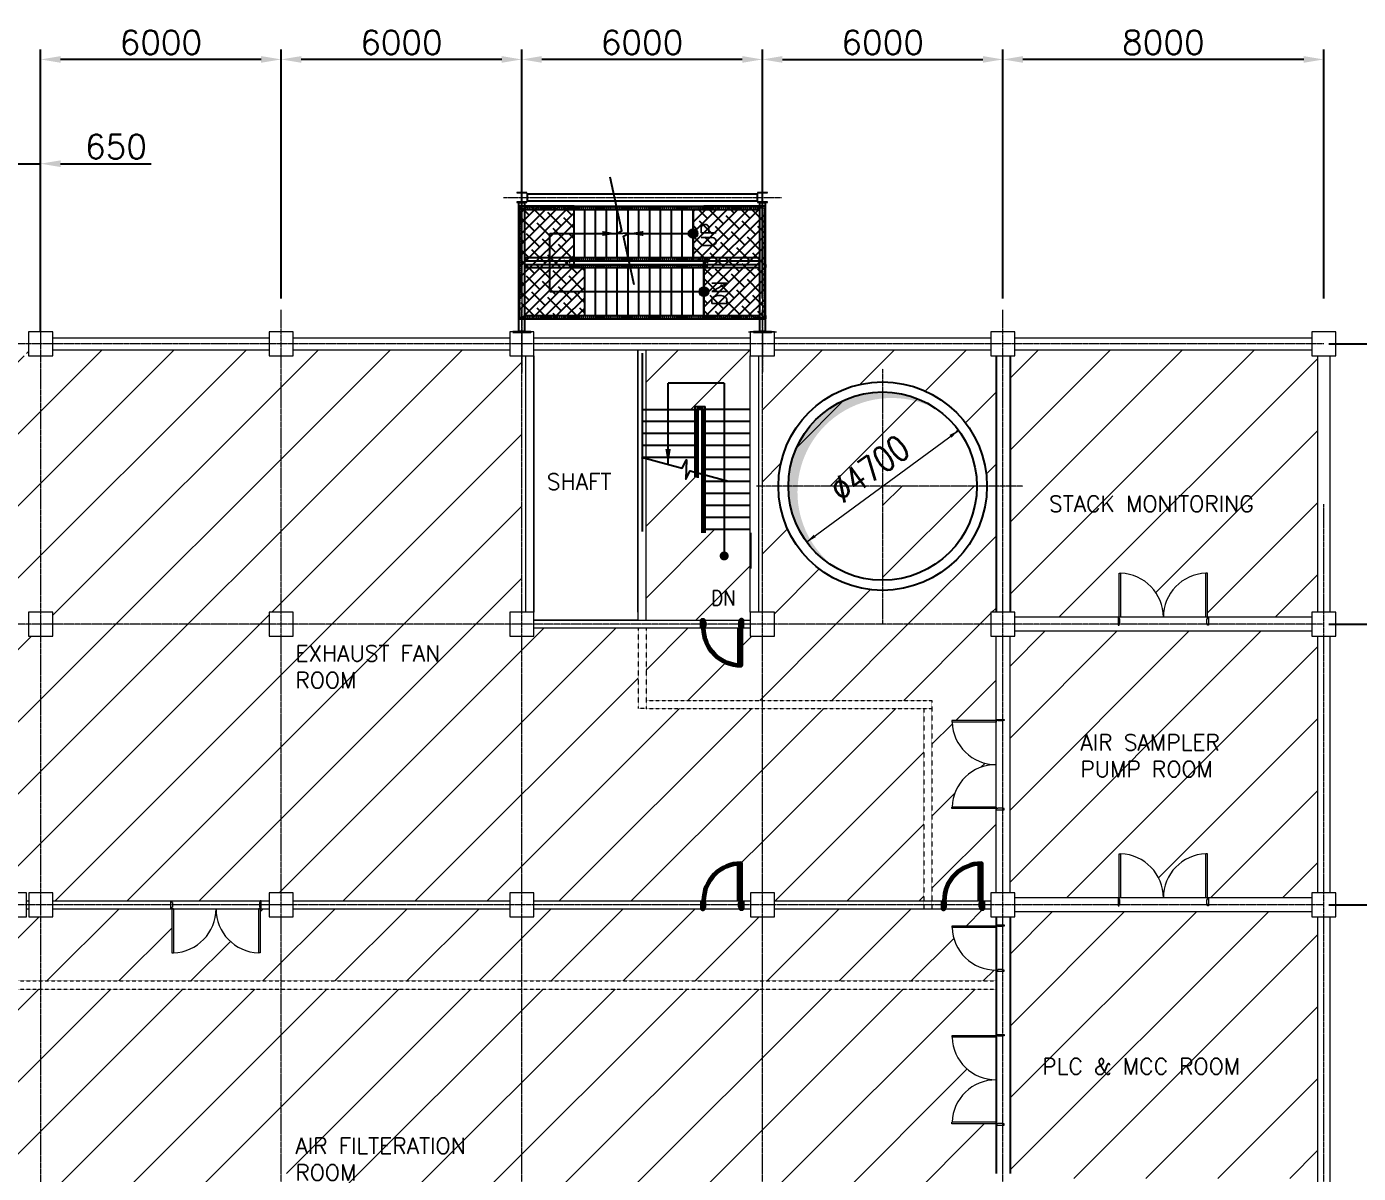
# Model space of a CAD drawing. Extents: x -59767 to 1106559, y -1290 to 1129522.
# Drawn here: x 662339 to 695551, y 596979 to 625591 of the extents above; entities that cross this region are included whole.
import ezdxf
from ezdxf.enums import TextEntityAlignment as Align

# ---------------------------------------------------------------- set-up
doc = ezdxf.new("R2010")
doc.units = 0
for name, pattern in [('CENTER', [2, 1.25, -0.25, 0.25, -0.25]), ('HIDDEN', [0.375, 0.25, -0.125]), ('PHANTOMX2', [5, 2.5, -0.5, 0.5, -0.5, 0.5, -0.5])]:
    doc.linetypes.add(name, pattern=pattern)
doc.layers.get('0').update_dxf_attribs({"linetype": 'CONTINUOUS', "lineweight": 9})
doc.layers.get('Defpoints').update_dxf_attribs({"linetype": 'CONTINUOUS', "lineweight": 9})
for name, color, linetype in [('1', 2, 'CONTINUOUS'), ('ARCH', 9, 'CONTINUOUS'), ('CY', 4, 'CONTINUOUS'), ('EA1', 3, 'CONTINUOUS'), ('HATCH', 6, 'CONTINUOUS'), ('M', 6, 'CONTINUOUS'), ('W-FIN', 4, 'CONTINUOUS'), ('WINDOW', 6, 'CONTINUOUS')]:
    doc.layers.add(name, color=color, linetype=linetype)
for name, color, linetype, lineweight in [('CENTER', 1, 'CENTER', 9), ('COL', 4, 'CONTINUOUS', 5), ('COLUMN', 2, 'CONTINUOUS', 9), ('DRY WALL', 254, 'HIDDEN', 9), ('TEXT', 3, 'CONTINUOUS', 9), ('WALL', 7, 'CONTINUOUS', 9), ('WALL_200', 3, 'CONTINUOUS', 9), ('중간선', 5, 'CONTINUOUS', 9), ('중심선', 1, 'CENTER', 9), ('치수선', 6, 'CONTINUOUS', 9)]:
    doc.layers.add(name, color=color, linetype=linetype, lineweight=lineweight)
doc.styles.add('ROMANS', font='romans.shx', dxfattribs={"bigfont": 'whgtxt.shx'})
doc.styles.get("Standard").update_dxf_attribs({"font": 'romans.shx', "bigfont": 'whtgtxt.shx'})
doc.styles.add('Style-CHAR_FAST_FONT', font='romans.shx')
doc.dimstyles.new('ISO-25', dxfattribs={"dimscale": 200, "dimtxt": 3, "dimasz": 2.5, "dimexe": 1.25, "dimexo": 0.625, "dimtad": 1, "dimdec": 0, "dimdsep": 46, "dimtxsty": 'Standard', "dimcen": 2.5, "dimadec": 0, "dimazin": 0, "dimtp": 0.1, "dimtm": 0.1, "dimtfac": 0.6, "dimtdec": 0, "dimtmove": 0, "dimatfit": 3, "dimfxl": 1, "dimtvp": 1, "dimtolj": 1, "dimarcsym": 0})

# ---------------------------------------------------------------- blocks, each defined once
blk = doc.blocks.new('column600')
at = {"layer": 'COLUMN', "linetype": 'Continuous'}
blk.add_lwpolyline([(-300, -300), (300, -300), (300, 300), (-300, 300)], close=True, dxfattribs=at)
blk = doc.blocks.new('*D502')
at = {"layer": 'Defpoints', "color": 0}
for p in [(694689, 610679), (708133, 610679), (694689, 603679)]:
    blk.add_point(p, dxfattribs=at)
at = {"layer": '치수선', "color": 0, "lineweight": -2}
for p, q in [((694814, 610679), (708383, 610679)), ((708133, 604179), (708133, 610179)), ((694814, 603679), (708383, 603679))]:
    blk.add_line(p, q, dxfattribs=at)
at = {"layer": '치수선', "color": 0}
for points in [[(708216, 610179), (708050, 610179), (708133, 610679)], [(708050, 604179), (708216, 604179), (708133, 603679)]]:
    blk.add_solid(points, dxfattribs=at)
at = {"layer": '치수선', "color": 0, "insert": (707708, 607179), "char_height": 600, "attachment_point": 5, "rotation": 90}
blk.add_mtext('\\A1;7000', dxfattribs=at)
blk = doc.blocks.new('*D497')
at = {"layer": 'Defpoints', "color": 0}
for p in [(694689, 603679), (708133, 603679), (694689, 596679)]:
    blk.add_point(p, dxfattribs=at)
at = {"layer": '치수선', "color": 0, "lineweight": -2}
for p, q in [((694814, 603679), (708383, 603679)), ((708133, 597179), (708133, 603179)), ((694814, 596679), (708383, 596679))]:
    blk.add_line(p, q, dxfattribs=at)
at = {"layer": '치수선', "color": 0}
for points in [[(708216, 603179), (708050, 603179), (708133, 603679)], [(708050, 597179), (708216, 597179), (708133, 596679)]]:
    blk.add_solid(points, dxfattribs=at)
at = {"layer": '치수선', "color": 0, "insert": (707708, 600179), "char_height": 600, "attachment_point": 5, "rotation": 90}
blk.add_mtext('\\A1;7000', dxfattribs=at)
blk = doc.blocks.new('*D498')
at = {"layer": 'Defpoints', "color": 0}
for p in [(694689, 617679), (694689, 610679), (708133, 610679)]:
    blk.add_point(p, dxfattribs=at)
at = {"layer": '치수선', "color": 0, "lineweight": -2}
for p, q in [((694814, 617679), (708383, 617679)), ((708133, 617179), (708133, 611179)), ((694814, 610679), (708383, 610679))]:
    blk.add_line(p, q, dxfattribs=at)
at = {"layer": '치수선', "color": 0}
for points in [[(708216, 617179), (708050, 617179), (708133, 617679)], [(708050, 611179), (708216, 611179), (708133, 610679)]]:
    blk.add_solid(points, dxfattribs=at)
at = {"layer": '치수선', "color": 0, "insert": (707708, 614179), "char_height": 600, "attachment_point": 5, "rotation": 90}
blk.add_mtext('\\A1;7000', dxfattribs=at)
blk = doc.blocks.new('*D505')
at = {"layer": 'Defpoints', "color": 0}
for p in [(686687, 624772), (686687, 618679), (694687, 618679)]:
    blk.add_point(p, dxfattribs=at)
at = {"layer": '치수선', "color": 0, "lineweight": -2}
for p, q in [((686687, 618804), (686687, 625022)), ((694187, 624772), (687187, 624772)), ((694687, 618804), (694687, 625022))]:
    blk.add_line(p, q, dxfattribs=at)
at = {"layer": '치수선', "color": 0}
for points in [[(687187, 624855), (687187, 624689), (686687, 624772)], [(694187, 624689), (694187, 624855), (694687, 624772)]]:
    blk.add_solid(points, dxfattribs=at)
at = {"layer": '치수선', "color": 0, "insert": (690687, 625197), "char_height": 600, "attachment_point": 5}
blk.add_mtext('\\A1;8000', dxfattribs=at)
blk = doc.blocks.new('*D506')
at = {"layer": 'Defpoints', "color": 0}
for p in [(686687, 624772), (680687, 618679), (686687, 618679)]:
    blk.add_point(p, dxfattribs=at)
at = {"layer": '치수선', "color": 0, "lineweight": -2}
for p, q in [((680687, 618804), (680687, 625022)), ((681187, 624772), (686187, 624772)), ((686687, 618804), (686687, 625022))]:
    blk.add_line(p, q, dxfattribs=at)
at = {"layer": '치수선', "color": 0}
for points in [[(681187, 624855), (681187, 624689), (680687, 624772)], [(686187, 624689), (686187, 624855), (686687, 624772)]]:
    blk.add_solid(points, dxfattribs=at)
at = {"layer": '치수선', "color": 0, "insert": (683687, 625197), "char_height": 600, "attachment_point": 5}
blk.add_mtext('\\A1;6000', dxfattribs=at)
blk = doc.blocks.new('*D507')
at = {"layer": 'Defpoints', "color": 0}
for p in [(674687, 624772), (674687, 618679), (680687, 618679)]:
    blk.add_point(p, dxfattribs=at)
at = {"layer": '치수선', "color": 0, "lineweight": -2}
for p, q in [((674687, 618804), (674687, 625022)), ((680187, 624772), (675187, 624772)), ((680687, 618804), (680687, 625022))]:
    blk.add_line(p, q, dxfattribs=at)
at = {"layer": '치수선', "color": 0}
for points in [[(675187, 624855), (675187, 624689), (674687, 624772)], [(680187, 624689), (680187, 624855), (680687, 624772)]]:
    blk.add_solid(points, dxfattribs=at)
at = {"layer": '치수선', "color": 0, "insert": (677687, 625197), "char_height": 600, "attachment_point": 5}
blk.add_mtext('\\A1;6000', dxfattribs=at)
blk = doc.blocks.new('*D508')
at = {"layer": 'Defpoints', "color": 0}
for p in [(668687, 624772), (668687, 618679), (674687, 618679)]:
    blk.add_point(p, dxfattribs=at)
at = {"layer": '치수선', "color": 0, "lineweight": -2}
for p, q in [((668687, 618804), (668687, 625022)), ((674187, 624772), (669187, 624772)), ((674687, 618804), (674687, 625022))]:
    blk.add_line(p, q, dxfattribs=at)
at = {"layer": '치수선', "color": 0}
for points in [[(669187, 624855), (669187, 624689), (668687, 624772)], [(674187, 624689), (674187, 624855), (674687, 624772)]]:
    blk.add_solid(points, dxfattribs=at)
at = {"layer": '치수선', "color": 0, "insert": (671687, 625197), "char_height": 600, "attachment_point": 5}
blk.add_mtext('\\A1;6000', dxfattribs=at)
blk = doc.blocks.new('*D509')
at = {"layer": 'Defpoints', "color": 0}
for p in [(662687, 624772), (662687, 618679), (668687, 618679)]:
    blk.add_point(p, dxfattribs=at)
at = {"layer": '치수선', "color": 0, "lineweight": -2}
for p, q in [((662687, 618804), (662687, 625022)), ((668187, 624772), (663187, 624772)), ((668687, 618804), (668687, 625022))]:
    blk.add_line(p, q, dxfattribs=at)
at = {"layer": '치수선', "color": 0}
for points in [[(663187, 624855), (663187, 624689), (662687, 624772)], [(668187, 624689), (668187, 624855), (668687, 624772)]]:
    blk.add_solid(points, dxfattribs=at)
at = {"layer": '치수선', "color": 0, "insert": (665687, 625197), "char_height": 600, "attachment_point": 5}
blk.add_mtext('\\A1;6000', dxfattribs=at)
blk = doc.blocks.new('*D510')
at = {"layer": 'Defpoints', "color": 0}
for p in [(662687, 622171), (662037, 617879), (662687, 617879)]:
    blk.add_point(p, dxfattribs=at)
at = {"layer": '치수선', "color": 0, "lineweight": -2}
for p, q in [((662037, 618004), (662037, 622421)), ((662687, 618004), (662687, 622421)), ((661537, 622171), (661037, 622171)), ((662037, 622171), (662687, 622171)), ((663187, 622171), (665449, 622171))]:
    blk.add_line(p, q, dxfattribs=at)
at = {"layer": '치수선', "color": 0}
for points in [[(661537, 622087), (661537, 622254), (662037, 622171)], [(663187, 622254), (663187, 622087), (662687, 622171)]]:
    blk.add_solid(points, dxfattribs=at)
at = {"layer": '치수선', "color": 0, "insert": (664568, 622596), "char_height": 600, "attachment_point": 5}
blk.add_mtext('\\A1;650', dxfattribs=at)
blk = doc.blocks.new('ARR')
blk.add_solid([(3, -0.5), (3, 0.5), (0, 0)])
blk = doc.blocks.new('DOT5')
at = {"ltscale": 0.5}
h = blk.add_hatch(color=256, dxfattribs=at)
h.dxf.hatch_style = 1
h.paths.add_polyline_path([(-7579, 38839, 1), (-7339, 38839, 1)])
at = {"color": 0, "ltscale": 0.5}
blk.add_circle((-7459, 38839), 120, dxfattribs=at)
blk = doc.blocks.new('A$C2DE71201')
at = {"color": 7, "lineweight": 60}
blk.add_line((0, 75), (-929, 75), dxfattribs=at)
for points in [[(0, 1000), (200, 1000), (200, 965), (150, 965), (150, 950), (50, 950), (50, 965), (0, 965)], [(0, 0), (200, 0), (200, 35), (150, 35), (150, 50), (50, 50), (50, 35), (0, 35)]]:
    blk.add_lwpolyline(points, close=True, dxfattribs=at)
blk.add_lwpolyline([(0, 35), (-930, 35, -0.414214), (0, 965, -0.414214)], format="xyb", dxfattribs=at)
blk.add_lwpolyline([(0, 35), (0, 75)], dxfattribs=at)

msp = doc.modelspace()

# ---------------------------------------------------------------- hatches: boundary and pattern name
at = {"ltscale": 0.5}
h = msp.add_hatch(color=6, dxfattribs=at)
h.dxf.hatch_style = 1
h.paths.add_polyline_path([(685100.6, 616002.6, 0.6187765), (681336.6, 614125.6, 0.2662788), (682498.9, 612097.8, -0.235501), (681562.9, 613974.8, -0.579431)])
at = {"layer": 'M', "ltscale": 0.5}
h = msp.add_hatch(dxfattribs=at)
h.set_pattern_fill('ANSI38', color=6, scale=1500)
h.set_pattern_definition([(45, (484483.1, 468681.6), (-132.58252, 132.58252), []), (135, (484483.1, 468681.6), (-397.74756, 132.58252), [468.75, -281.25])])
h.paths.add_polyline_path([(674615, 621109.1), (674615, 618299.1), (675990, 618299.1), (675990, 618379.1), (676260, 618379.1), (676260, 619579.1), (675990, 619579.1), (675990, 621109.1)])
h = msp.add_hatch(dxfattribs=at)
h.set_pattern_fill('ANSI38', color=6, scale=1500)
h.set_pattern_definition([(45, (485483.1, 463029.08), (-132.58252, 132.58252), []), (135, (485483.1, 463029.08), (-397.74756, 132.58252), [468.75, -281.25])])
h.paths.add_polyline_path([(678960, 621029.1), (678960, 619749.1), (679230, 619749.1), (679230, 618299.1), (680765, 618299.1), (680765, 621109.1), (679230, 621109.1), (679230, 621029.1)])
at = {"layer": '중간선'}
h = msp.add_hatch(dxfattribs=at)
h.set_pattern_fill('ANSI31', color=170, scale=400)
h.paths.add_polyline_path([(674688.6, 589379.1), (674987.3, 589379.1), (674987.3, 589679.1), (680388.1, 589679.1), (680388.1, 589379.1), (680688.6, 589379.1), (680688.6, 581979.1), (680387.3, 581979.1), (680387.3, 581779.1), (674988.1, 581779.1), (674988.1, 581979.1), (674688.6, 581979.1)])
h.paths.add_polyline_path([(668688.6, 589379.1), (668988.6, 589379.1), (668988.6, 589679.1), (674387.3, 589679.1), (674387.3, 589379.1), (674688.6, 589379.1), (674688.6, 581979.1), (674388.1, 581979.1), (674388.1, 581779.1), (668988.6, 581779.1), (668988.6, 581979.1), (668688.6, 581979.1)])
h.paths.add_polyline_path([(680688.6, 581979.1), (680688.6, 589379.1), (680988.1, 589379.1), (680988.1, 589679.1), (686387.3, 589679.1), (686387.3, 589379.1), (686515, 589379.1), (686515, 581979.1), (686387.3, 581979.1), (686387.3, 581779.1), (680987.3, 581779.1), (680987.3, 581979.1)])
h.paths.add_polyline_path([(662988.6, 581979.1), (662988.6, 581779.1), (668388.6, 581779.1), (668388.6, 581979.1), (668388.6, 589379.1), (668388.6, 589579.1), (668162, 589579.1), (665962, 589579.1), (662988.6, 589579.1), (662988.6, 589379.1), (662688.6, 589379.1), (662688.6, 581979.1)])
h.paths.add_polyline_path([(668688.6, 596379.1), (668987.3, 596379.1), (668987.3, 596679.1), (674387.3, 596679.1), (674387.3, 596379.1), (674688.6, 596379.1), (674688.6, 589979.1), (674387.3, 589979.1), (674387.3, 589679.1), (668988.6, 589679.1), (668988.6, 589979.1), (668688.6, 589979.1), (668688.6, 596379.1)])
h.paths.add_polyline_path([(674688.6, 589979.1), (674688.6, 596379.1), (674987.3, 596379.1), (674987.3, 596679.1), (680387.3, 596679.1), (680387.3, 596379.1), (680688.6, 596379.1), (680688.6, 589979.1), (680388.1, 589979.1), (680388.1, 589679.1), (674987.3, 589679.1), (674987.3, 589979.1)])
h.paths.add_polyline_path([(656038.6, 596379.1), (656337.3, 596379.1), (656337.3, 596679.1), (661737.3, 596679.1), (661737.3, 596379.1), (662038.6, 596379.1), (662038.6, 589979.1), (661738.6, 589979.1), (661738.6, 589779.1), (656338.6, 589779.1), (656338.6, 589979.1), (656038.6, 589979.1)])
h.paths.add_polyline_path([(662688.6, 596679.1), (668387.3, 596679.1), (668387.3, 596379.1), (668688.6, 596379.1), (668688.6, 589979.1), (668388.6, 589979.1), (668388.6, 589779.1), (668162, 589779.1), (668162, 590879.1), (668122, 590878.3, 0.4035996), (667062, 589779.1, 0.4035996), (666002, 590879.1), (665962, 590879.1), (665962, 589779.1), (662988.6, 589779.1), (662988.6, 589979.1), (662688.6, 589979.1), (662688.6, 596679.1)])
h.paths.add_polyline_path([(662688.6, 610379.1), (662988.6, 610379.1), (662988.6, 610679.1), (668388.6, 610679.1), (668388.6, 610379.1), (668688.6, 610379.1), (668688.6, 603979.1), (668390, 603979.1), (668390, 603779.1), (665962, 603779.1), (662990, 603779.1), (662990, 603979.1), (662688.6, 603979.1)])
h.paths.add_polyline_path([(668688.6, 610379.1), (668988.6, 610379.1), (668988.6, 610679.1), (674388.6, 610679.1), (674388.6, 610379.1), (674688.6, 610379.1), (674688.6, 603979.1), (674390, 603979.1), (674390, 603779.1), (668990, 603779.1), (668990, 603979.1), (668688.6, 603979.1)])
h.paths.add_polyline_path([(656038.6, 610379.1), (656338.6, 610379.1), (656338.6, 610679.1), (661738.6, 610679.1), (661738.6, 610379.1), (662038.6, 610379.1), (662038.6, 603979.1), (661740, 603979.1), (661740, 603779.1), (656340, 603779.1), (656340, 603979.1), (656038.6, 603979.1)])
h.paths.add_polyline_path([(662688.6, 617379.1), (662988.6, 617379.1), (662988.6, 617529.1), (668388.6, 617529.1), (668388.6, 617379.1), (668688.6, 617379.1), (668688.6, 610979.1), (668388.6, 610979.1), (668388.6, 610679.1), (662988.6, 610679.1), (662988.6, 610979.1), (662688.6, 610979.1)])
h.paths.add_polyline_path([(656038.6, 617379.1), (656338.6, 617379.1), (656338.6, 617529.1), (661738.6, 617529.1), (661738.6, 617379.1), (662038.6, 617379.1), (662038.6, 610979.1), (661738.6, 610979.1), (661738.6, 610679.1), (656338.6, 610679.1), (656338.6, 610979.1), (656038.6, 610979.1)])
h.paths.add_polyline_path([(668688.6, 610979.1), (668688.6, 617379.1), (668988.6, 617379.1), (668988.6, 617529.1), (674388.6, 617529.1), (674388.6, 617379.1), (674688.6, 617379.1), (674688.6, 610979.1), (674388.6, 610979.1), (674388.6, 610679.1), (668988.6, 610679.1), (668988.6, 610979.1), (668688.6, 610979.1)])
h.paths.add_polyline_path([(680688.6, 596379.1), (680987.3, 596379.1), (680987.3, 596679.1), (686387.3, 596679.1), (686387.3, 596379.1), (686515, 596379.1), (686515, 589979.1), (686387.3, 589979.1), (686387.3, 589679.1), (680988.1, 589679.1), (680988.1, 589979.1), (680688.6, 589979.1)])
h.paths.add_polyline_path([(674688.6, 610379.1), (674988.6, 610379.1), (674988.6, 610579.1), (677587.3, 610579.1), (677587.3, 608579.1), (677787.3, 608579.1), (680688.6, 608579.1), (680688.6, 603979.1), (680388.6, 603979.1), (680388.6, 603779.1), (680152.3, 603779.1), (680152.3, 604709.1, 0.4142129), (679222.3, 603779.1), (674990, 603779.1), (674990, 603979.1), (674688.6, 603979.1)])
h.paths.add_polyline_path([(650338.6, 610679.1), (655738.6, 610679.1), (655738.6, 610379.1), (656038.6, 610379.1), (656038.6, 603979.1), (655740, 603979.1), (655740, 603779.1), (650340, 603779.1), (650340, 603979.1), (650338.6, 603979.1), (650338.6, 610379.1)])
h.paths.add_polyline_path([(650338.6, 596679.1), (655737.3, 596679.1), (655737.3, 596379.1), (656038.6, 596379.1), (656038.6, 589979.1), (655738.6, 589979.1), (655738.6, 589779.1), (650338.6, 589779.1), (650338.6, 589979.1), (650336.4, 589979.1), (650338.6, 596379.1)])
h.paths.add_polyline_path([(650338.6, 610679.1), (650338.6, 610979.1), (650338.6, 610979.1), (650338.6, 617379.1), (650338.6, 617529.1), (655738.6, 617529.1), (655738.6, 617379.1), (656038.6, 617379.1), (656038.6, 610979.1), (655738.6, 610979.1), (655738.6, 610679.1)])
h.paths.add_polyline_path([(662688.6, 596679.1), (662688.6, 601579.1), (668688.6, 601579.1), (668688.6, 596979.1), (668387.3, 596979.1), (668387.3, 596679.1)])
h.paths.add_polyline_path([(674688.6, 601579.1), (680688.6, 601579.1), (680688.6, 596979.1), (680387.3, 596979.1), (680387.3, 596679.1), (674987.3, 596679.1), (674987.3, 596979.1), (674688.6, 596979.1), (674688.6, 601579.1)])
h.paths.add_polyline_path([(668688.6, 601579.1), (674688.6, 601579.1), (674688.6, 596979.1), (674387.3, 596979.1), (674387.3, 596679.1), (668987.3, 596679.1), (668987.3, 596979.1), (668688.6, 596979.1), (668688.6, 601579.1)])
h.paths.add_polyline_path([(656038.6, 601579.1), (662038.6, 601579.1), (662038.6, 596979.1), (661737.3, 596979.1), (661737.3, 596679.1), (656337.3, 596679.1), (656337.3, 596979.1), (656038.6, 596979.1)])
h.paths.add_polyline_path([(680688.6, 601579.1), (686516.3, 601579.1), (686516.3, 600413.8), (686516.3, 600413.8), (685416.3, 600413.8), (685417.1, 600373.8, 0.4036002), (686516.3, 599313.8, 0.4036002), (685416.3, 598253.8), (685416.3, 598213.8), (686516.3, 598213.8), (686516.3, 598213.8), (686516.3, 596979.1), (686387.3, 596979.1), (686387.3, 596679.1), (680987.3, 596679.1), (680987.3, 596979.1), (680688.6, 596979.1), (680688.6, 601579.1)])
h.paths.add_polyline_path([(650338.6, 596679.1), (650338.6, 596979.1), (650339.6, 601579.1), (656038.6, 601579.1), (656038.6, 596979.1), (655737.3, 596979.1), (655737.3, 596679.1)])
h.paths.add_polyline_path([(662688.6, 601779.1), (662688.6, 603379.1), (662990, 603379.1), (662990, 603579.1), (665934, 603579.1), (665962, 603579.1), (665962, 602479.1), (666002, 602479.8, 0.4036001), (667062, 603579.1, 0.4036001), (668122, 602479.1), (668162, 602479.1), (668162, 603579.1), (668390, 603579.1), (668390, 603379.1), (668688.6, 603379.1), (668688.6, 601779.1)])
h.paths.add_polyline_path([(674688.6, 601779.1), (674688.6, 603379.1), (674390, 603379.1), (674390, 603579.1), (668990, 603579.1), (668990, 603379.1), (668688.6, 603379.1), (668688.6, 601779.1)])
h.paths.add_polyline_path([(680688.6, 601779.1), (680688.6, 603379.1), (680388.6, 603379.1), (680388.6, 603579.1), (680152.3, 603579.1), (679222.3, 603579.1), (674990, 603579.1), (674990, 603379.1), (674688.6, 603379.1), (674688.6, 601779.1)])
h.paths.add_polyline_path([(662038.6, 601779.1), (662038.6, 603379.1), (661740, 603379.1), (661740, 603579.1), (656340, 603579.1), (656340, 603379.1), (656038.6, 603379.1), (656038.6, 601779.1)])
h.paths.add_polyline_path([(680688.6, 601779.1), (680688.6, 603379.1), (680988.6, 603379.1), (680988.6, 603579.1), (684716.3, 603579.1), (684916.3, 603579.1), (685187.3, 603579.1), (685187.3, 603579.1), (685222.3, 603579.1), (685222.3, 603579.1), (686152.3, 603579.1), (686152.3, 603579.1), (686187.3, 603579.1), (686187.3, 603579.1), (686387.3, 603579.1), (686387.3, 603379.1), (686516.3, 603379.1), (686516.3, 603179.1), (686516.3, 603151.1), (685416.3, 603151.1), (685416.3, 603111.1), (685417.1, 603111.1, 0.4036001), (686516.3, 602051.1), (686516.3, 602023.1), (686516.3, 601779.1)])
h.paths.add_polyline_path([(650339.7, 602051.1), (650339.6, 601779.1), (656038.6, 601779.1), (656038.6, 603379.1), (655740, 603379.1), (655740, 603579.1), (650340, 603579.1), (650340, 603379.1), (650339.9, 603151.1)])
h.paths.add_polyline_path([(662038.6, 596379.1), (662337.3, 596379.1), (662337.3, 596679.1), (662688.6, 596679.1), (662688.6, 589979.1), (662388.6, 589979.1), (662388.6, 589679.1), (662338.6, 589679.1), (662338.6, 589979.1), (662038.6, 589979.1)])
h.paths.add_polyline_path([(662038.6, 617379.1), (662338.6, 617379.1), (662338.6, 617679.1), (662388.6, 617679.1), (662388.6, 617379.1), (662688.6, 617379.1), (662688.6, 610979.1), (662388.6, 610979.1), (662388.6, 610679.1), (662338.6, 610679.1), (662338.6, 610979.1), (662038.6, 610979.1)])
h.paths.add_polyline_path([(662038.6, 610379.1), (662338.6, 610379.1), (662338.6, 610679.1), (662388.6, 610679.1), (662388.6, 610379.1), (662688.6, 610379.1), (662688.6, 603979.1), (662390, 603979.1), (662390, 603779.1), (662340, 603779.1), (662340, 603979.1), (662038.6, 603979.1)])
h.paths.add_polyline_path([(662038.6, 601579.1), (662688.6, 601579.1), (662688.6, 596679.1), (662337.3, 596679.1), (662337.3, 596979.1), (662038.6, 596979.1), (662038.6, 601579.1)])
h.paths.add_polyline_path([(662688.6, 601779.1), (662688.6, 603379.1), (662390, 603379.1), (662390, 603579.1), (662340, 603579.1), (662340, 603379.1), (662038.6, 603379.1), (662038.6, 601779.1)])
h.paths.add_polyline_path([(668698, 610420.1), (668698, 608820.1), (673195.3, 608820.1), (673195.3, 610420.1)], flags=24)
h.paths.add_polyline_path([(668698, 598132.2), (668698, 596532.2), (674011.3, 596532.2), (674011.3, 598132.2)], flags=24)
h = msp.add_hatch(dxfattribs=at)
h.set_pattern_fill('ANSI31', color=170, scale=400)
h.paths.add_polyline_path([(650338.6, 581979.1), (650338.6, 582179.1), (650338.6, 582207.1), (651438.6, 582207.1), (651437.9, 582247.1, 0.4036), (650338.6, 583307.1, 0.4036), (651438.6, 584367.1), (651438.6, 584407.1), (650338.6, 584407.1), (650339.1, 586379.1), (650338.6, 586979.1), (650338.6, 589379.1), (650338.6, 589579.1), (655738.6, 589579.1), (655738.6, 589379.1), (656038.6, 589379.1), (656038.6, 581979.1), (655738.6, 581979.1), (655738.6, 581779.1), (650338.6, 581779.1), (650338.6, 581979.1)])
h.paths.add_polyline_path([(686866.3, 610379.1), (686987.3, 610379.1), (686987.3, 610504.1), (694387.3, 610504.1), (694387.3, 610379.1), (694540.9, 610379.1), (694541, 603979.1), (694388.6, 603979.1), (694388.6, 603854.1), (691815.3, 603854.1), (691787.3, 603854.1), (691787.3, 604954.1), (691747.3, 604954.1), (691747.3, 604953.3, 0.4036001), (690687.3, 603854.1, 0.4036001), (689627.3, 604953.3), (689627.3, 604954.1), (689587.3, 604954.1), (689587.3, 603854.1), (689559.3, 603854.1), (686987.3, 603854.1), (686987.3, 603979.1), (686866.3, 603979.1)])
h.paths.add_polyline_path([(686866.3, 614125.6), (686866.3, 617379.1), (686987.3, 617379.1), (686987.3, 617529.1), (694387.3, 617529.1), (694387.3, 617379.1), (694540.9, 617379.1), (694541.1, 610979.1), (694387.3, 610979.1), (694387.3, 610854.1), (691815.3, 610854.1), (691787.3, 610854.1), (691787.3, 611954.1), (691747.3, 611954.1), (691747.3, 611953.3, 0.4036001), (690687.3, 610854.1, 0.4036001), (689627.3, 611953.3), (689627.3, 611954.1), (689587.3, 611954.1), (689587.3, 610854.1), (689559.3, 610854.1), (686987.3, 610854.1), (686987.3, 610979.1), (686866.3, 610979.1)])
h.paths.add_polyline_path([(656338.6, 581979.1), (656338.6, 581779.1), (661738.6, 581779.1), (661738.6, 581979.1), (662038.6, 581979.1), (662038.6, 589379.1), (661738.6, 589379.1), (661738.6, 589579.1), (656338.6, 589579.1), (656338.6, 589379.1), (656038.6, 589379.1), (656038.6, 581979.1)])
h.paths.add_polyline_path([(680688.6, 608779.1), (680688.6, 610379.1), (680987.3, 610379.1), (680987.3, 610679.1), (686387.3, 610679.1), (686387.3, 610379.1), (686516.3, 610379.1), (686516.3, 608279.1), (686516.3, 608279.1), (685416.3, 608279.1), (685417.1, 608239.1, 0.4036002), (686516.3, 607179.1, 0.4036002), (685416.3, 606119.1), (685416.3, 606079.1), (686516.3, 606079.1), (686516.3, 606079.1), (686516.3, 603979.1), (686387.3, 603979.1), (686387.3, 603779.1), (686152.3, 603779.1), (686152.3, 604709.1, 0.4142129), (685222.3, 603779.1), (684916.3, 603779.1), (684916.3, 608779.1)])
h.paths.add_polyline_path([(680688.6, 603979.1), (680988.6, 603979.1), (680988.6, 603779.1), (684716.3, 603779.1), (684716.3, 608579.1), (680688.6, 608579.1)])
h.paths.add_polyline_path([(677787.3, 610779.1), (677787.3, 614814.6), (678335.9, 614667.6), (678685.8, 614573.8), (678796.1, 614781.6), (678786, 614541.4), (678775.9, 614301.2), (678886.3, 614509), (679010.9, 614475.6), (679060.9, 614462.2), (679085.9, 614455.5), (679185.9, 614428.7), (679210.9, 614422), (679260.9, 614408.6), (679260.9, 614241.4), (679260.9, 613941.4), (679260.9, 613641.4), (679260.9, 613341.4), (679260.9, 613041.4), (679735.9, 613041.4), (679735.9, 612441.4, 0.4142136), (679679.7, 612385.1, 1), (679792.2, 612385.1, 0.4142136), (679735.9, 612441.4), (679735.9, 613041.4), (680387.3, 613041.4), (680387.3, 610979.1), (680387.3, 610779.1), (680187.3, 610779.1), (680152.3, 610779.1), (679222.3, 610779.1), (679187.3, 610779.1)])
h.paths.add_polyline_path([(662038.6, 581979.1), (662038.6, 589379.1), (662338.6, 589379.1), (662338.6, 589679.1), (662388.6, 589679.1), (662388.6, 589379.1), (662688.6, 589379.1), (662688.6, 581979.1), (662388.6, 581979.1), (662388.6, 581679.1), (662338.6, 581679.1), (662338.6, 581979.1)])
h.paths.add_polyline_path([(677787.3, 610579.1), (679222.3, 610579.1, 0.4142136), (680152.3, 609649.1), (680152.3, 610579.1), (680387.3, 610579.1), (680387.3, 610379.1), (680688.6, 610379.1), (680688.6, 608779.1), (677787.3, 608779.1)])
h.paths.add_polyline_path([(677787.3, 616041.4), (678335.9, 616041.4), (678335.9, 616691.4), (679735.9, 616691.4), (679735.9, 616041.4), (680387.3, 616041.4), (680387.3, 617379.1), (680387.3, 617529.1), (677787.3, 617529.1)])
h.paths.add_polyline_path([(679010.9, 616041.4), (679010.9, 616116.4), (679260.9, 616116.4), (679260.9, 616041.4), (679735.9, 616041.4), (679735.9, 616691.4), (678335.9, 616691.4), (678335.9, 616041.4)])
h.paths.add_polyline_path([(687790.6, 613863.5), (687790.6, 613263.5), (693650.6, 613263.5), (693650.6, 613863.5)], flags=24)
h.paths.add_polyline_path([(656649.4, 586367.2), (656649.4, 585767.2), (662773.4, 585767.2), (662773.4, 586367.2)], flags=24)
h.paths.add_polyline_path([(679377.5, 611615.8), (679377.5, 611053.3), (680128.6, 611053.3), (680128.6, 611615.8)], flags=24)
h.paths.add_polyline_path([(688276, 608199.8), (688276, 606599.8), (692749.3, 606599.8), (692749.3, 608199.8)], flags=24)
h = msp.add_hatch(dxfattribs=at)
h.set_pattern_fill('ANSI31', color=170, scale=400)
h.paths.add_polyline_path([(686866.3, 596979.1), (686987.3, 596979.1), (686987.3, 596854.1), (694387.3, 596854.1), (694387.3, 596979.1), (694541.1, 596979.1), (694541, 603379.1), (694388.6, 603379.1), (694388.6, 603504.1), (686987.3, 603504.1), (686987.3, 603379.1), (686866.3, 603379.1)])
h.paths.add_polyline_path([(680688.6, 617379.1), (680987.3, 617379.1), (680987.3, 617529.1), (686387.3, 617529.1), (686387.3, 617379.1), (686516.3, 617379.1), (686516.3, 614125.6), (686286.6, 614125.6, 1), (681086.6, 614125.6), (680688.6, 614125.6)])
h.paths.add_polyline_path([(680688.6, 610979.1), (680688.6, 614125.6), (681086.6, 614125.6, 0.4142136), (683686.6, 611525.6), (683686.6, 610679.1), (680987.3, 610679.1), (680987.3, 610979.1)])
h.paths.add_polyline_path([(683686.6, 610679.1), (683686.6, 611525.6, 0.4142136), (686286.6, 614125.6), (686516.3, 614125.6), (686516.3, 610979.1), (686387.3, 610979.1), (686387.3, 610679.1)])
h.paths.add_polyline_path([(683686.6, 611775.6), (683686.6, 614125.6), (686036.6, 614125.6, -0.4142136)])
h.paths.add_polyline_path([(681336.6, 614125.6, -0.4142136), (683686.6, 616475.6), (683686.6, 614125.6)])
h.paths.add_polyline_path([(683686.6, 616475.6, -0.238568), (685579.8, 615517.8), (683686.6, 614125.6)])
h.paths.add_polyline_path([(682036.8, 614175.6), (682587.3, 613413.6), (684698.4, 614938.8), (684147.9, 615700.7)], flags=24)
h.paths.add_polyline_path([(687644.1, 599830), (687644.1, 599230), (693464.1, 599230), (693464.1, 599830)], flags=24)

# ---------------------------------------------------------------- linework, layer by layer
at = {"color": 3, "linetype": 'PHANTOMX2', "ltscale": 2}
for p, q in [((674650, 618339.1), (674650, 621069.1)), ((674650, 621069.1), (680730, 621069.1)), ((680730, 621069.1), (680730, 618339.1)), ((675890, 619619.1), (675890, 619789.1)), ((675890, 619789.1), (679330, 619789.1)), ((679330, 619619.1), (679330, 619789.1)), ((675890, 619619.1), (679330, 619619.1)), ((674650, 618339.1), (680730, 618339.1))]:
    msp.add_line(p, q, dxfattribs=at)
at = {"color": 0, "ltscale": 0.5}
msp.add_line((681793.3, 612733.5), (685579.8, 615517.8), dxfattribs=at)
at = {"layer": '1', "linetype": 'Continuous'}
for p, q in [((686516.3, 617379.1), (686516.3, 610979.1)), ((686866.3, 617379.1), (686866.3, 610979.1)), ((686516.3, 603379.1), (686516.3, 596979.1)), ((686866.3, 603379.1), (686866.3, 596979.1))]:
    msp.add_line(p, q, dxfattribs=at)
at = {"layer": 'ARCH', "ltscale": 0.5}
for points in [[(685353.7, 615403.2), (685403.1, 615336.1), (685579.8, 615517.8)], [(681970, 612915.2), (682019.4, 612848), (681793.3, 612733.5)]]:
    msp.add_solid(points, dxfattribs=at)
at = {"layer": 'CENTER', "linetype": 'CENTER'}
for p, q in [((674690, 621794.6), (674690, 616940.5)), ((680690, 621794.6), (680690, 616954.8)), ((674228.2, 621329.1), (681160.9, 621329.1)), ((683686.6, 617049.6), (683686.6, 610683.4)), ((687187, 614125.6), (680540.1, 614125.6))]:
    msp.add_line(p, q, dxfattribs=at)
at = {"layer": 'COL', "color": 2, "linetype": 'Continuous'}
msp.add_line((680340, 617979.1), (681040, 617979.1), dxfattribs=at)
for points in [[(674669.5, 621440.1, -0.4142136), (674685.5, 621424.1), (674685.5, 621234.1, -0.4142136), (674669.5, 621218.1), (674565, 621218.1), (674565, 621204.1), (674815, 621204.1), (674815, 621218.1), (674710.5, 621218.1, -0.4142136), (674694.5, 621234.1), (674694.5, 621424.1, -0.4142136), (674710.5, 621440.1), (674815, 621440.1), (674815, 621454.1), (674565, 621454.1), (674565, 621440.1)], [(680669.5, 621440.1, -0.4142136), (680685.5, 621424.1), (680685.5, 621234.1, -0.4142136), (680669.5, 621218.1), (680565, 621218.1), (680565, 621204.1), (680815, 621204.1), (680815, 621218.1), (680710.5, 621218.1, -0.4142136), (680694.5, 621234.1), (680694.5, 621424.1, -0.4142136), (680710.5, 621440.1), (680815, 621440.1), (680815, 621454.1), (680565, 621454.1), (680565, 621440.1)]]:
    msp.add_lwpolyline(points, format="xyb", close=True, dxfattribs=at)
at = {"layer": 'CY', "ltscale": 0.5}
for p, q in [((674825, 621416.6), (680555, 621416.6)), ((674825, 621416.6), (674825, 621241.6)), ((680555, 621416.6), (680555, 621241.6)), ((674615, 617989.1), (674615, 621194.1)), ((674765, 621194.1), (674615, 621194.1)), ((674765, 617989.1), (674765, 621194.1)), ((674775, 621109.1), (674775, 621029.1)), ((674825, 621241.6), (680555, 621241.6)), ((680605, 621109.1), (680605, 621029.1)), ((680615, 621194.1), (680615, 617989.1)), ((680765, 621194.1), (680615, 621194.1)), ((680765, 617989.1), (680765, 621194.1)), ((675390, 620429.1), (677070, 620429.1)), ((677340, 620429.1), (678960, 620429.1)), ((674775, 619829.1), (674775, 619749.1)), ((680605, 619829.1), (680605, 619749.1)), ((674775, 619659.1), (674775, 619579.1)), ((680605, 619659.1), (680605, 619579.1)), ((680765, 619659.1), (680765, 619579.1)), ((675390, 618979.1), (679230, 618979.1)), ((674775, 618379.1), (674775, 618299.1)), ((680605, 618379.1), (680605, 618299.1)), ((680765, 618379.1), (680765, 618299.1)), ((674615, 617989.1), (674765, 617989.1)), ((680615, 617989.1), (680765, 617989.1))]:
    msp.add_line(p, q, dxfattribs=at)
for points in [[(674465, 617964.1), (674915, 617964.1), (674915, 617979.1), (674465, 617979.1), (674465, 617964.1)], [(680465, 617964.1), (680915, 617964.1), (680915, 617979.1), (680465, 617979.1), (680465, 617964.1)]]:
    msp.add_lwpolyline(points, dxfattribs=at)
at = {"layer": 'DRY WALL', "linetype": 'HIDDEN', "lineweight": 9, "ltscale": 0.5}
for p, q in [((677587.3, 610579.1), (677587.3, 608579.1)), ((677787.3, 610579.1), (677787.3, 608579.1)), ((677787.3, 608779.1), (684916.3, 608779.1)), ((684916.3, 608779.1), (684916.3, 603579.1)), ((677787.3, 608579.1), (677587.3, 608579.1)), ((677787.3, 608579.1), (684916.3, 608579.1)), ((684716.3, 608579.1), (684716.3, 603579.1)), ((650339.6, 601779.1), (686516.3, 601779.1)), ((650339.6, 601579.1), (686516.3, 601579.1))]:
    msp.add_line(p, q, dxfattribs=at)
at = {"layer": 'EA1'}
for radius in [2600, 2350]:
    msp.add_circle((683686.6, 614125.6), radius, dxfattribs=at)
at = {"layer": 'HATCH', "color": 7}
for p, q in [((677685.9, 617443.1), (677685.9, 612992.3)), ((678335.9, 614650.8), (678335.9, 616691.4)), ((679735.9, 616691.4), (678335.9, 616691.4)), ((679735.9, 616691.4), (679735.9, 612385.1)), ((679010.9, 614355), (679010.9, 616116.4)), ((679010.9, 616116.4), (679260.9, 616116.4)), ((679260.9, 612958.3), (679260.9, 616116.4)), ((677685.9, 616041.4), (679010.9, 616041.4)), ((679060.9, 614341.6), (679060.9, 616066.4)), ((679060.9, 616066.4), (679210.9, 616066.4)), ((679060.9, 616041.4), (679085.9, 616041.4)), ((679085.9, 614334.9), (679085.9, 616041.4)), ((679210.9, 616041.4), (679085.9, 616041.4)), ((679185.9, 612958.3), (679185.9, 616041.4)), ((679210.9, 612958.3), (679210.9, 616066.4)), ((680385.9, 616041.4), (679260.9, 616041.4)), ((679010.9, 615741.4), (677685.9, 615741.4)), ((679010.9, 615441.4), (677685.9, 615441.4)), ((679085.9, 615741.4), (679060.9, 615741.4)), ((679210.9, 615741.4), (679185.9, 615741.4)), ((680385.9, 615741.4), (679260.9, 615741.4)), ((680385.9, 615441.4), (679260.9, 615441.4)), ((679010.9, 615141.4), (677685.9, 615141.4)), ((680385.9, 615141.4), (679260.9, 615141.4)), ((679010.9, 614841.4), (677685.9, 614841.4)), ((680385.9, 614841.4), (679260.9, 614841.4)), ((680385.9, 614541.4), (679260.9, 614541.4)), ((680385.9, 614241.4), (679260.9, 614241.4)), ((680385.9, 613941.4), (679260.9, 613941.4)), ((680385.9, 613641.4), (679260.9, 613641.4)), ((680385.9, 613341.4), (679260.9, 613341.4)), ((680385.9, 613041.4), (679260.9, 613041.4)), ((680388.6, 612957.3, -0.3), (680388.6, 612067.3, -0.3)), ((680187.3, 610779.1), (680187.3, 610579.1)), ((680187.3, 603579.1), (680187.3, 603779.1)), ((686187.3, 603579.1), (686187.3, 603779.1))]:
    msp.add_line(p, q, dxfattribs=at)
msp.add_lwpolyline([(677669.5, 614846.1), (678685.8, 614573.8), (678796.1, 614781.6), (678786, 614541.4), (678775.9, 614301.2), (678886.3, 614509), (679842.2, 614252.9)], dxfattribs=at)
at = {"layer": 'HATCH', "color": 7, "const_width": 112.5}
msp.add_lwpolyline([(679792.2, 612385.1, -1), (679679.7, 612385.1, -1)], format="xyb", close=True, dxfattribs=at)
at = {"layer": 'M'}
for points in [[(677489.4, 619147.8), (677225.2, 620366.4), (677355.1, 620435.4), (677205, 620429.1), (677054.8, 620422.8), (677184.7, 620491.7), (676893.5, 621835.3)], [(679230, 621109.1), (679230, 621029.1), (678960, 621029.1), (678960, 619749.1), (679230, 619749.1), (679230, 618299.1), (680765, 618299.1), (680765, 621109.1), (679230, 621109.1)]]:
    msp.add_lwpolyline(points, dxfattribs=at)
at = {"layer": 'W-FIN', "ltscale": 0.5}
for p, q in [((674775, 621109.1), (680605, 621109.1)), ((675990, 619749.1), (675990, 621109.1)), ((679230, 621029.1), (679230, 621109.1)), ((674775, 621029.1), (680605, 621029.1)), ((676260, 619829.1), (676260, 621029.1)), ((676530, 619829.1), (676530, 621029.1)), ((676800, 619829.1), (676800, 621029.1)), ((677070, 619829.1), (677070, 621029.1)), ((677340, 619829.1), (677340, 621029.1)), ((677610, 619829.1), (677610, 621029.1)), ((677880, 619829.1), (677880, 621029.1)), ((678150, 619829.1), (678150, 621029.1)), ((678420, 619829.1), (678420, 621029.1)), ((678690, 619829.1), (678690, 621029.1)), ((678960, 619749.1), (678960, 621029.1)), ((675390, 618979.1), (675390, 620429.1)), ((674775, 619829.1), (680605, 619829.1)), ((674775, 619749.1), (680605, 619749.1)), ((675990, 619579.1), (675990, 619749.1)), ((679230, 618299.1), (679230, 619749.1)), ((674775, 619659.1), (680605, 619659.1)), ((674775, 619579.1), (680605, 619579.1)), ((676260, 618379.1), (676260, 619579.1)), ((676530, 618379.1), (676530, 619579.1)), ((676800, 618379.1), (676800, 619579.1)), ((677070, 618379.1), (677070, 619579.1)), ((677340, 618379.1), (677340, 619579.1)), ((677610, 618379.1), (677610, 619579.1)), ((677880, 618379.1), (677880, 619579.1)), ((678150, 618379.1), (678150, 619579.1)), ((678420, 618379.1), (678420, 619579.1)), ((678690, 618379.1), (678690, 619579.1)), ((678960, 618379.1), (678960, 619579.1)), ((679230, 618379.1), (679230, 619579.1)), ((674775, 618379.1), (680605, 618379.1)), ((674775, 618299.1), (680605, 618299.1)), ((675990, 618299.1), (675990, 618379.1))]:
    msp.add_line(p, q, dxfattribs=at)
at = {"layer": 'WALL', "color": 0}
for p, q in [((689587.3, 610854.1), (689587.3, 611954.1)), ((689587.3, 611954.1), (689627.3, 611954.1)), ((689627.3, 610854.1), (689627.3, 611954.1)), ((691747.3, 610854.1), (691747.3, 611954.1)), ((691787.3, 611954.1), (691747.3, 611954.1)), ((691787.3, 610854.1), (691787.3, 611954.1)), ((689559.3, 610834.1), (689559.3, 610674.1)), ((689627.3, 610854.1), (689587.3, 610854.1)), ((691787.3, 610854.1), (691747.3, 610854.1)), ((691815.3, 610834.1), (691815.3, 610674.1)), ((686516.3, 608279.1), (685416.3, 608279.1)), ((685416.3, 608279.1), (685416.3, 608239.1)), ((686516.3, 608239.1), (685416.3, 608239.1)), ((686516.3, 608279.1), (686516.3, 608239.1)), ((686536.3, 608307.1), (686696.3, 608307.1)), ((686516.3, 606119.1), (685416.3, 606119.1)), ((685416.3, 606079.1), (685416.3, 606119.1)), ((686516.3, 606119.1), (686516.3, 606079.1)), ((686516.3, 606079.1), (685416.3, 606079.1)), ((686536.3, 606051.1), (686696.3, 606051.1)), ((689587.3, 603854.1), (689587.3, 604954.1)), ((689587.3, 604954.1), (689627.3, 604954.1)), ((689627.3, 603854.1), (689627.3, 604954.1)), ((691747.3, 603854.1), (691747.3, 604954.1)), ((691787.3, 604954.1), (691747.3, 604954.1)), ((691787.3, 603854.1), (691787.3, 604954.1)), ((689559.3, 603834.1), (689559.3, 603674.1)), ((689627.3, 603854.1), (689587.3, 603854.1)), ((691787.3, 603854.1), (691747.3, 603854.1)), ((691815.3, 603834.1), (691815.3, 603674.1)), ((665934, 603599.1), (665934, 603759.1)), ((665962, 603579.1), (665962, 602479.1)), ((666002, 603579.1), (665962, 603579.1)), ((666002, 603579.1), (666002, 602479.1)), ((668122, 603579.1), (668122, 602479.1)), ((668162, 603579.1), (668122, 603579.1)), ((668162, 603579.1), (668162, 602479.1)), ((668190, 603599.1), (668190, 603759.1)), ((686516.3, 603151.1), (685416.3, 603151.1)), ((685416.3, 603151.1), (685416.3, 603111.1)), ((686516.3, 603151.1), (686516.3, 603111.1)), ((686536.3, 603179.1), (686696.3, 603179.1)), ((686516.3, 603111.1), (685416.3, 603111.1)), ((665962, 602479.1), (666002, 602479.1)), ((668162, 602479.1), (668122, 602479.1)), ((686536.3, 602023.1), (686696.3, 602023.1)), ((686516.3, 600413.8), (685416.3, 600413.8)), ((685416.3, 600413.8), (685416.3, 600373.8)), ((686516.3, 600373.8), (685416.3, 600373.8)), ((686516.3, 600413.8), (686516.3, 600373.8)), ((686536.3, 600441.8), (686696.3, 600441.8)), ((686516.3, 598253.8), (685416.3, 598253.8)), ((685416.3, 598213.8), (685416.3, 598253.8)), ((686516.3, 598213.8), (685416.3, 598213.8)), ((686516.3, 598253.8), (686516.3, 598213.8)), ((686536.3, 598185.8), (686696.3, 598185.8))]:
    msp.add_line(p, q, dxfattribs=at)
for points in [[(689559.3, 610854.1), (689559.3, 610654.1), (689587.3, 610654.1), (689587.3, 610694.1), (689599.3, 610694.1), (689599.3, 610814.1), (689587.3, 610814.1), (689587.3, 610854.1)], [(691815.3, 610854.1), (691815.3, 610654.1), (691787.3, 610654.1), (691787.3, 610694.1), (691775.3, 610694.1), (691775.3, 610814.1), (691787.3, 610814.1), (691787.3, 610854.1)], [(686516.3, 608307.1), (686716.3, 608307.1), (686716.3, 608279.1), (686676.3, 608279.1), (686676.3, 608267.1), (686556.3, 608267.1), (686556.3, 608279.1), (686516.3, 608279.1)], [(686516.3, 606051.1), (686716.3, 606051.1), (686716.3, 606079.1), (686676.3, 606079.1), (686676.3, 606091.1), (686556.3, 606091.1), (686556.3, 606079.1), (686516.3, 606079.1)], [(689559.3, 603854.1), (689559.3, 603654.1), (689587.3, 603654.1), (689587.3, 603694.1), (689599.3, 603694.1), (689599.3, 603814.1), (689587.3, 603814.1), (689587.3, 603854.1)], [(691815.3, 603854.1), (691815.3, 603654.1), (691787.3, 603654.1), (691787.3, 603694.1), (691775.3, 603694.1), (691775.3, 603814.1), (691787.3, 603814.1), (691787.3, 603854.1)], [(665934, 603579.1), (665934, 603779.1), (665962, 603779.1), (665962, 603739.1), (665974, 603739.1), (665974, 603619.1), (665962, 603619.1), (665962, 603579.1)], [(668190, 603579.1), (668190, 603779.1), (668162, 603779.1), (668162, 603739.1), (668150, 603739.1), (668150, 603619.1), (668162, 603619.1), (668162, 603579.1)], [(686516.3, 603179.1), (686716.3, 603179.1), (686716.3, 603151.1), (686676.3, 603151.1), (686676.3, 603139.1), (686556.3, 603139.1), (686556.3, 603151.1), (686516.3, 603151.1)], [(686516.3, 602023.1), (686716.3, 602023.1), (686716.3, 602051.1), (686676.3, 602051.1), (686676.3, 602063.1), (686556.3, 602063.1), (686556.3, 602051.1), (686516.3, 602051.1)], [(686516.3, 600441.8), (686716.3, 600441.8), (686716.3, 600413.8), (686676.3, 600413.8), (686676.3, 600401.8), (686556.3, 600401.8), (686556.3, 600413.8), (686516.3, 600413.8)], [(686516.3, 598185.8), (686716.3, 598185.8), (686716.3, 598213.8), (686676.3, 598213.8), (686676.3, 598225.8), (686556.3, 598225.8), (686556.3, 598213.8), (686516.3, 598213.8)]]:
    msp.add_lwpolyline(points, close=True, dxfattribs=at)
for centre, start, end in [((689587.3, 610854.1), 0, 87.91606), ((691787.3, 610854.1), 92.08394, 180), ((686516.3, 608279.1), 182.08394, 270), ((686516.3, 606079.1), 90, 177.91606), ((689587.3, 603854.1), 0, 87.91606), ((691787.3, 603854.1), 92.08394, 180), ((665962, 603579.1), 272.08394, 0), ((668162, 603579.1), 180, 267.91606), ((686516.3, 603151.1), 182.08394, 270), ((686516.3, 600413.8), 182.08394, 270), ((686516.3, 598213.8), 90, 177.91606)]:
    msp.add_arc(centre, 1100, start, end, dxfattribs=at)
at = {"layer": 'WALL_200', "ltscale": 0.5}
for p, q in [((662988.6, 617829.1), (668389.1, 617829.1)), ((668988.6, 617829.1), (674389.1, 617829.1)), ((674987.3, 617829.1), (680387.7, 617829.1)), ((674988.6, 617829.1), (680389.1, 617829.1)), ((680985.9, 617829.1), (686387.3, 617829.1)), ((686985.9, 617829.1), (694387.3, 617829.1)), ((662988.6, 617529.1), (668389.1, 617529.1)), ((668988.6, 617529.1), (674389.1, 617529.1)), ((674987.3, 617529.1), (680387.7, 617529.1)), ((674988.6, 617529.1), (680389.1, 617529.1)), ((677585.9, 610979.1, -1.1), (677585.9, 617529.1, -0.1)), ((677787.3, 610779.1), (677787.3, 617529.1)), ((680985.9, 617529.1), (686387.3, 617529.1)), ((686985.9, 617529.1), (694387.3, 617529.1)), ((694541.1, 610979.1, -1), (694540.9, 617379.1)), ((694837.8, 617379.1), (694837.8, 610979.1, -1)), ((694541, 603979.1), (694540.9, 610379.1)), ((694837.8, 610379.1), (694837.8, 603979.1, -1)), ((694541.1, 595979.1), (694541, 603379.1)), ((694837.8, 603379.1, -1), (694837.8, 595979.1))]:
    msp.add_line(p, q, dxfattribs=at)
for points in [[(674988.6, 617379.1), (674988.6, 610979.1), (674788.6, 610979.1), (674788.6, 617379.1)], [(680587.3, 617379.1), (680587.3, 610979.1), (680387.3, 610979.1), (680387.3, 617379.1)], [(680387.3, 610579.1), (674988.6, 610579.1), (674988.6, 610779.1), (680387.3, 610779.1)]]:
    msp.add_lwpolyline(points, close=True, dxfattribs=at)
at = {"layer": 'WALL_200', "color": 2, "ltscale": 0.5}
msp.add_lwpolyline([(680387.3, 610379.1), (680587.3, 610379.1)], dxfattribs=at)
at = {"layer": 'WINDOW', "ltscale": 0.5}
msp.add_lwpolyline([(675990, 621109.1), (674615, 621109.1), (674615, 618299.1), (675990, 618299.1), (675990, 618379.1), (676260, 618379.1), (676260, 619579.1), (675990, 619579.1)], close=True, dxfattribs=at)
at = {"layer": '중간선', "color": 2}
for p, q in [((694387.3, 610854.1), (686987.3, 610854.1)), ((688387.3, 610854.1), (686987.3, 610854.1)), ((694387.3, 610504.1), (686987.3, 610504.1)), ((688387.3, 610504.1), (686987.3, 610504.1)), ((686516.3, 603979.1), (686516.3, 610379.1)), ((686866.3, 603979.1), (686866.3, 610379.1)), ((694387.3, 603854.1), (686987.3, 603854.1)), ((662340, 603779.1), (662390, 603779.1)), ((662340, 603579.1), (662390, 603579.1)), ((662990, 603779.1), (668390, 603779.1)), ((662990, 603579.1), (668390, 603579.1)), ((668990, 603779.1), (674390, 603779.1)), ((668990, 603579.1), (674390, 603579.1)), ((674990, 603779.1), (680388.6, 603779.1)), ((674990, 603579.1), (680388.6, 603579.1)), ((680988.6, 603779.1), (686387.3, 603779.1)), ((680988.6, 603579.1), (686387.3, 603579.1)), ((694387.3, 603504.1), (686987.3, 603504.1))]:
    msp.add_line(p, q, dxfattribs=at)
at = {"layer": '중간선', "color": 2, "elevation": -0.1}
msp.add_lwpolyline([(677585.9, 610779.1), (674988.6, 610779.1), (674988.6, 617529.1), (677585.9, 617529.1)], close=True, dxfattribs=at)
at = {"layer": '중심선'}
for p, q in [((662688.6, 618526.4), (662688.6, 555029.1)), ((668688.6, 555029.1), (668688.6, 618526.4)), ((674688.6, 555029.1), (674688.6, 618526.4)), ((680688.6, 555029.1), (680688.6, 618526.4)), ((686688.6, 555029.1), (686688.6, 618526.4)), ((694688.6, 617679.1), (602038.6, 617679.1)), ((694688.6, 555029.1), (694688.6, 613679.1)), ((694688.6, 610679.1), (602038.6, 610679.1)), ((694690, 603679.1), (602040, 603679.1))]:
    msp.add_line(p, q, dxfattribs=at)

# ---------------------------------------------------------------- block references
at = {"color": 0}
for p in [(686419, 581589.8), (686689, 580139.8)]:
    msp.add_blockref('DOT5', p, dxfattribs=at)
at = {"layer": 'COLUMN', "linetype": 'Continuous'}
for p in [(662688.6, 617679.1), (668688.6, 617679.1), (674688.6, 617679.1), (680687.3, 617679.1), (686687.3, 617679.1), (694687.3, 617679.1), (662688.6, 610679.1), (668688.6, 610679.1), (674688.6, 610679.1), (680687.3, 610679.1), (686687.3, 610679.1), (694687.3, 610679.1), (662040, 603679.1), (662690, 603679.1), (668690, 603679.1), (674690, 603679.1), (680688.6, 603679.1), (686687.3, 603679.1), (694688.6, 603679.1)]:
    msp.add_blockref('column600', p, dxfattribs=at)
at = {"layer": 'HATCH', "color": 7, "xscale": 133.3333333333333, "yscale": 133.3333333333333, "zscale": 133.3333333333333, "rotation": 89.99999999999999}
msp.add_blockref('ARR', (678335.9, 614650.8), dxfattribs=at)
at = {"layer": 'HATCH', "color": 7, "rotation": 89.99999999999997}
msp.add_blockref('A$C2DE71201', (680187.3, 610579.1), dxfattribs=at)
at = {"layer": 'HATCH', "color": 7, "xscale": -1}
for p, rotation in [((680187.3, 603779.1), 90.00000000000001), ((686187.3, 603779.1), 90)]:
    msp.add_blockref('A$C2DE71201', p, dxfattribs=dict(at, rotation=rotation))
at = {"layer": 'WALL', "yscale": 125, "zscale": 125, "rotation": 180}
for p, xscale in [((677070, 620429.1), 125), ((677340, 620429.1), -125)]:
    msp.add_blockref('ARR', p, dxfattribs=dict(at, xscale=xscale))

# ---------------------------------------------------------------- texts
at = {"color": 0, "ltscale": 0.5, "style": 'Style-CHAR_FAST_FONT', "width": 0.8}
msp.add_text('Ø4700', height=626.67, rotation=35.84597, dxfattribs=at).set_placement((683367.6, 614557.2), align=Align.MIDDLE)
at = {"layer": 'HATCH', "color": 7, "style": 'ROMANS', "width": 0.9}
msp.add_text('DN', height=375, dxfattribs=at).set_placement((679407.1, 611147))
at = {"layer": 'TEXT', "lineweight": 9}
msp.add_text('SHAFT', height=400, dxfattribs=at).set_placement((675313.5, 614037))
for s, p in [('STACK MONITORING', (687834.6, 613363.5)), ('PLC & MCC ROOM', (687668.1, 599330))]:
    msp.add_text(s, height=400, dxfattribs=at).set_placement(p, align=Align.BOTTOM_LEFT)
at = {"layer": 'TEXT', "lineweight": 9, "char_height": 400, "width": 5704.775, "attachment_point": 1}
for s, insert in [('EXHAUST FAN\\PROOM', (669040.6, 610153.4)), ('AIR SAMPLER\\PPUMP ROOM', (688618.6, 607933.2)), ('AIR FILTERATION\\PROOM ', (669040.6, 597865.5))]:
    msp.add_mtext(s, dxfattribs=dict(at, insert=insert))
at = {"layer": 'WALL', "style": 'ROMANS', "width": 0.9}
for s, p in [('UP', (679534.8, 620072.1)), ('DN', (679804.8, 618622.1))]:
    msp.add_text(s, height=375, rotation=90, dxfattribs=at).set_placement(p)

# ---------------------------------------------------------------- dimensions: what is measured, and where the dimension line sits
at = {"layer": '치수선'}
for base, p1, p2, picture, middle in [((662687.3, 624771.9), (668687.3, 618679.1), (662687.3, 618679.1), '*D509', (665687.3, 625196.9)), ((668687.3, 624771.9), (674687.3, 618679.1), (668687.3, 618679.1), '*D508', (671687.3, 625196.9)), ((674687.3, 624771.9), (680687.3, 618679.1), (674687.3, 618679.1), '*D507', (677687.3, 625196.9)), ((686687.3, 624771.9), (680687.3, 618679.1), (686687.3, 618679.1), '*D506', (683687.3, 625196.9)), ((686687.3, 624771.9), (694687.3, 618679.1), (686687.3, 618679.1), '*D505', (690687.3, 625196.9)), ((662687.3, 622170.8), (662037.3, 617879.1), (662687.3, 617879.1), '*D510', (664568.3, 622595.8))]:
    dim = msp.add_linear_dim(base=base, p1=p1, p2=p2, dimstyle='ISO-25', dxfattribs=at)
    dim.commit()
    dim.dimension.update_dxf_attribs({"geometry": picture, "text_midpoint": middle})
for base, p1, p2, picture, middle in [((708132.8, 610679.1), (694688.6, 617679.1), (694688.6, 610679.1), '*D498', (707707.8, 614179.1)), ((708132.8, 610679.1), (694688.6, 603679.1), (694688.6, 610679.1), '*D502', (707707.8, 607179.1)), ((708132.8, 603679.1), (694688.6, 596679.1), (694688.6, 603679.1), '*D497', (707707.8, 600179.1))]:
    dim = msp.add_linear_dim(base=base, p1=p1, p2=p2, angle=90, dimstyle='ISO-25', dxfattribs=at)
    dim.commit()
    dim.dimension.update_dxf_attribs({"geometry": picture, "text_midpoint": middle})

doc.saveas('drawing.dxf')
